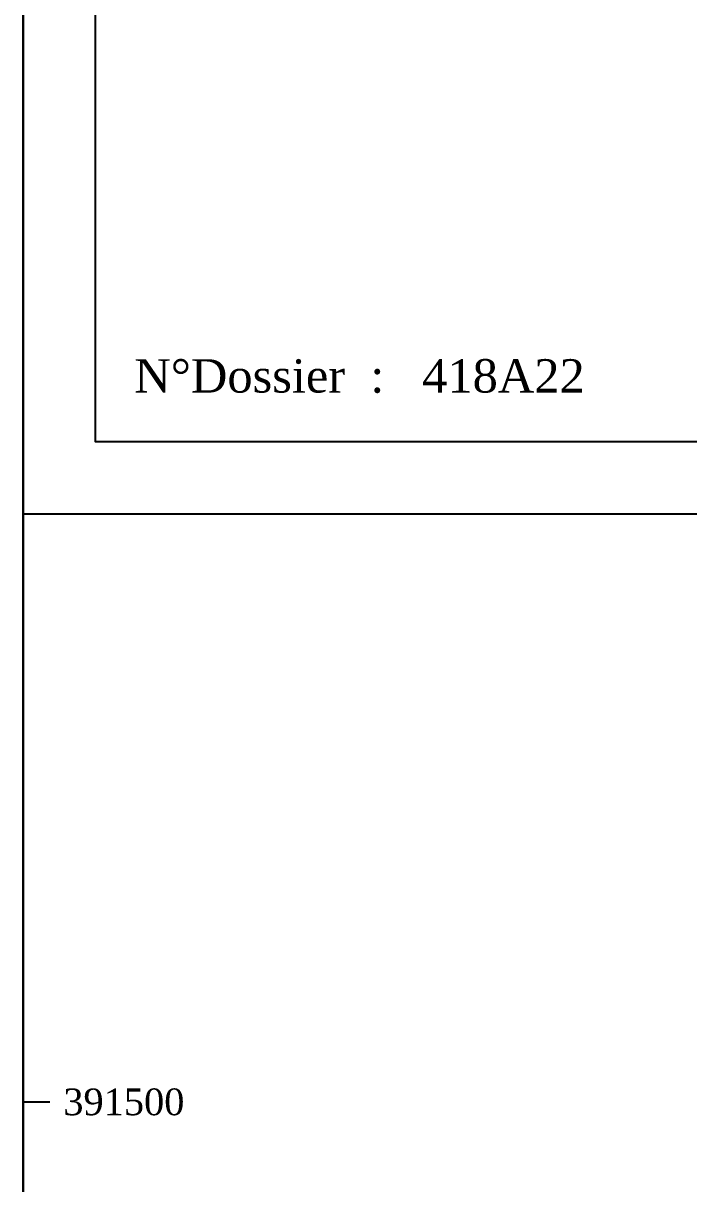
# Model space of a CAD drawing. Header units: millimetres. Extents: x 88261 to 90953, y 390274 to 392322.
# Drawn here: x 88261 to 88385.5, y 391482.2 to 391699.5 of the extents above; entities that cross this region are included whole.
import ezdxf

# ---------------------------------------------------------------- set-up
doc = ezdxf.new("R2010")
doc.units = ezdxf.units.MM
doc.header["$LTSCALE"] = 25
for name, color, linetype in [('Carroyage(1)', 7, 'Continuous'), ('Carroyage(1)_Textes', 7, 'Continuous'), ('CARTOUCHE', 7, 'Continuous')]:
    doc.layers.add(name, color=color, linetype=linetype)
doc.styles.get("Standard").update_dxf_attribs({"font": 'times.ttf'})
doc.styles.add('Times 1.0', font='times.ttf', dxfattribs={"width": 0.99, "height": 2})

msp = doc.modelspace()

# ---------------------------------------------------------------- linework, layer by layer
at = {"elevation": 14.57}
msp.add_lwpolyline([(88260.96, 392322.08), (90951.88, 392322.08), (90951.88, 390274.46), (88260.96, 390274.46)], close=True, dxfattribs=at)
at = {"layer": 'Carroyage(1)'}
msp.add_line((88260.96, 391497.54), (88265.96, 391497.54), dxfattribs=at)
msp.add_lwpolyline([(88260.96, 390274.46), (90951.88, 390274.46), (90951.88, 392322.08), (88260.96, 392322.08)], close=True, dxfattribs=at)
at = {"layer": 'CARTOUCHE', "elevation": 14.57}
msp.add_lwpolyline([(88260.96, 392322.08), (88771.31, 392322.08), (88771.31, 391607.58), (88260.96, 391607.58)], close=True, dxfattribs=at)
msp.add_lwpolyline([(88757.81, 392295.63), (88757.81, 391621.08), (88274.46, 391621.08), (88274.46, 392295.63)], dxfattribs=at)

# ---------------------------------------------------------------- texts
at = {"layer": 'Carroyage(1)_Textes'}
msp.add_text('391500', height=5, dxfattribs=at).set_placement((88268.46, 391495.04))
at = {"layer": 'CARTOUCHE', "style": 'Times 1.0'}
msp.add_text('N°Dossier  :   418A22', height=6.25, dxfattribs=at).set_placement((88281.75, 391630.32, 14.57))

doc.saveas('drawing.dxf')
